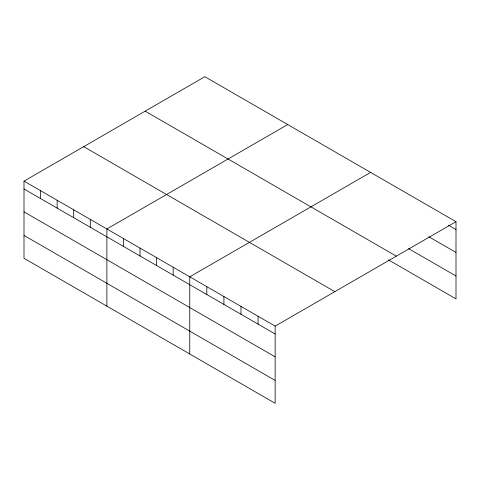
<?xml version="1.0" encoding="UTF-8"?>
<svg xmlns="http://www.w3.org/2000/svg" width="480" height="480" viewBox="0 0 480 480"><rect width="100%" height="100%" fill="white"/><g stroke="black" fill="none" stroke-linecap="round" stroke-linejoin="round"><path stroke-width="0.72" d="M275.148 356.856L275.148 326.118L24 181.116L24 258.3L275.148 403.296L275.148 356.856L24 211.86M388.32 259.806L456 298.884L456 221.7L204.852 76.704L24 181.116M287.73 124.554L106.878 228.966L106.878 306.15M370.608 172.404L189.756 276.816L189.756 354M275.148 326.118L456 221.7M448.41 225.186L456 229.566M428.802 236.742L456 252.444M408.564 248.622L456 276.006M145.17 111.162L396.318 256.158M83.682 146.658L334.83 291.66M24 188.988L275.148 333.984M24 235.428L275.148 380.424M258.066 316.254L258.066 324.126M240.99 306.396L240.99 314.262M223.914 296.538L223.914 304.404M206.832 286.674L206.832 294.546M173.178 267.246L173.178 275.112M156.606 257.676L156.606 265.542M140.028 248.106L140.028 255.972M123.456 238.536L123.456 246.402M90.3 219.396L90.3 227.262M73.728 209.826L73.728 217.692M57.15 200.256L57.15 208.122M40.578 190.686L40.578 198.558"/></g></svg>
